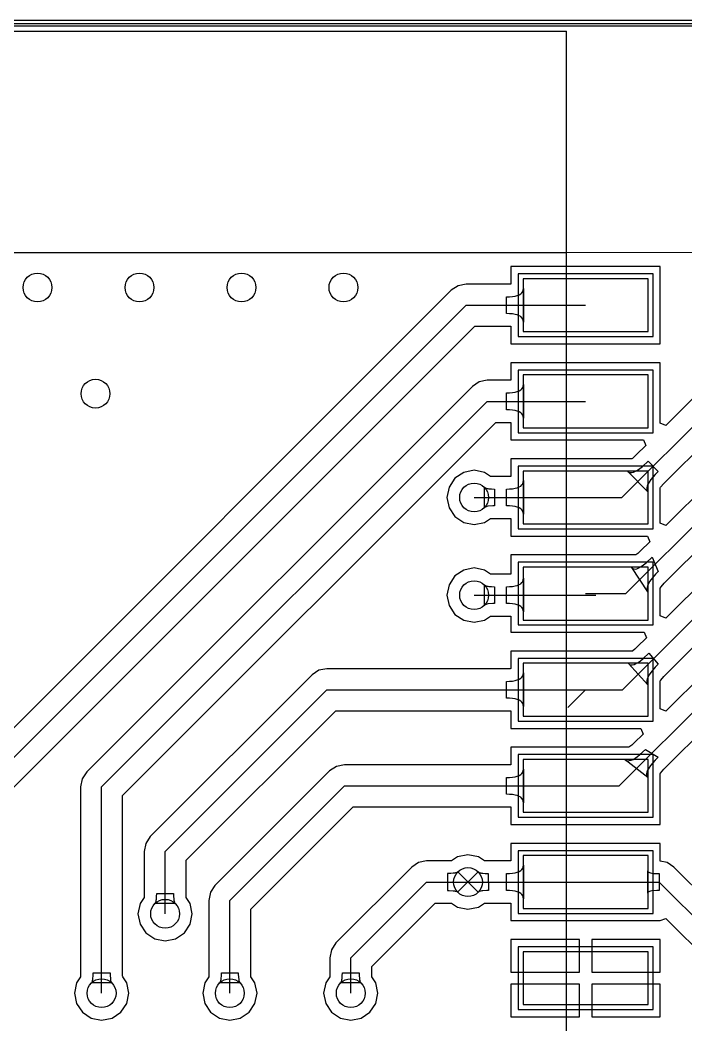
# Model space of a CAD drawing. Header units: millimetres. Extents: x 38 to 147, y 67 to 99.
# Drawn here: x 82.53 to 96.38, y 78.21 to 99.11 of the extents above; entities that cross this region are included whole.
import ezdxf

# ---------------------------------------------------------------- set-up
doc = ezdxf.new("R2010")
doc.units = ezdxf.units.MM
for name, color, linetype in [('BottomOverlay', 54, 'Continuous'), ('KeepOutLayer', 6, 'Continuous'), ('MultiLayer', 9, 'Continuous'), ('TopLayer', 1, 'Continuous'), ('TopOverlay', 2, 'Continuous'), ('TopPaste', 8, 'Continuous'), ('TopSolder', 216, 'Continuous')]:
    doc.layers.add(name, color=color, linetype=linetype)

# ---------------------------------------------------------------- blocks, each defined once
blk = doc.blocks.new('ESP_07_62')
at = {"layer": 'TopLayer'}
for p, q in [((14.7, 0.55), (14.7, -0.55)), ((17.3, 0.55), (14.7, 0.55)), ((17.3, -0.55), (17.3, 0.55)), ((14.7, -0.55), (17.3, -0.55)), ((14.7, -1.45), (14.7, -2.55)), ((17.3, -1.45), (14.7, -1.45)), ((17.3, -2.55), (17.3, -1.45)), ((14.7, -2.55), (17.3, -2.55)), ((14.7, -3.45), (14.7, -4.55)), ((17.3, -3.45), (14.7, -3.45)), ((17.3, -4.55), (17.3, -3.45)), ((14.7, -4.55), (17.3, -4.55)), ((14.7, -5.45), (14.7, -6.55)), ((17.3, -5.45), (14.7, -5.45)), ((17.3, -6.55), (17.3, -5.45)), ((14.7, -6.55), (17.3, -6.55)), ((14.7, -7.45), (14.7, -8.55)), ((17.3, -7.45), (14.7, -7.45)), ((17.3, -8.55), (17.3, -7.45)), ((14.7, -8.55), (17.3, -8.55)), ((14.7, -9.45), (14.7, -10.55)), ((17.3, -9.45), (14.7, -9.45)), ((17.3, -10.55), (17.3, -9.45)), ((14.7, -10.55), (17.3, -10.55)), ((14.7, -11.45), (14.7, -12.55)), ((17.3, -11.45), (14.7, -11.45)), ((17.3, -12.55), (17.3, -11.45)), ((14.7, -12.55), (17.3, -12.55)), ((14.7, -13.45), (14.7, -14.55)), ((17.3, -13.45), (14.7, -13.45)), ((17.3, -14.55), (17.3, -13.45)), ((14.7, -14.55), (17.3, -14.55))]:
    blk.add_line(p, q, dxfattribs=at)
at = {"layer": 'TopOverlay'}
for p, q in [((-0.4, 5.7), (15.6, 5.7)), ((15.6, -15.5), (15.6, 5.7)), ((-0.4, 1.1), (15.6, 1.1))]:
    blk.add_line(p, q, dxfattribs=at)
at = {"layer": 'TopPaste'}
for p, q in [((14.7, 0.55), (14.7, -0.55)), ((17.3, 0.55), (14.7, 0.55)), ((17.3, -0.55), (17.3, 0.55)), ((14.7, -0.55), (17.3, -0.55)), ((14.7, -1.45), (14.7, -2.55)), ((17.3, -1.45), (14.7, -1.45)), ((17.3, -2.55), (17.3, -1.45)), ((14.7, -2.55), (17.3, -2.55)), ((14.7, -3.45), (14.7, -4.55)), ((17.3, -3.45), (14.7, -3.45)), ((17.3, -4.55), (17.3, -3.45)), ((14.7, -4.55), (17.3, -4.55)), ((14.7, -5.45), (14.7, -6.55)), ((17.3, -5.45), (14.7, -5.45)), ((17.3, -6.55), (17.3, -5.45)), ((14.7, -6.55), (17.3, -6.55)), ((14.7, -7.45), (14.7, -8.55)), ((17.3, -7.45), (14.7, -7.45)), ((17.3, -8.55), (17.3, -7.45)), ((14.7, -8.55), (17.3, -8.55)), ((14.7, -9.45), (14.7, -10.55)), ((17.3, -9.45), (14.7, -9.45)), ((17.3, -10.55), (17.3, -9.45)), ((14.7, -10.55), (17.3, -10.55)), ((14.7, -11.45), (14.7, -12.55)), ((17.3, -11.45), (14.7, -11.45)), ((17.3, -12.55), (17.3, -11.45)), ((14.7, -12.55), (17.3, -12.55)), ((14.7, -13.45), (14.7, -14.55)), ((17.3, -13.45), (14.7, -13.45)), ((17.3, -14.55), (17.3, -13.45)), ((14.7, -14.55), (17.3, -14.55))]:
    blk.add_line(p, q, dxfattribs=at)
at = {"layer": 'TopSolder'}
for p, q in [((14.598, 0.652), (14.598, -0.652)), ((17.402, 0.652), (14.598, 0.652)), ((17.402, -0.652), (17.402, 0.652)), ((14.598, -0.652), (17.402, -0.652)), ((14.598, -1.348), (14.598, -2.652)), ((17.402, -1.348), (14.598, -1.348)), ((17.402, -2.652), (17.402, -1.348)), ((14.598, -2.652), (17.402, -2.652)), ((14.598, -3.348), (14.598, -4.652)), ((17.402, -3.348), (14.598, -3.348)), ((17.402, -4.652), (17.402, -3.348)), ((14.598, -4.652), (17.402, -4.652)), ((14.598, -5.348), (14.598, -6.652)), ((17.402, -5.348), (14.598, -5.348)), ((17.402, -6.652), (17.402, -5.348)), ((14.598, -6.652), (17.402, -6.652)), ((14.598, -7.348), (14.598, -8.652)), ((17.402, -7.348), (14.598, -7.348)), ((17.402, -8.652), (17.402, -7.348)), ((14.598, -8.652), (17.402, -8.652)), ((14.598, -9.348), (14.598, -10.652)), ((17.402, -9.348), (14.598, -9.348)), ((17.402, -10.652), (17.402, -9.348)), ((14.598, -10.652), (17.402, -10.652)), ((14.598, -11.348), (14.598, -12.652)), ((17.402, -11.348), (14.598, -11.348)), ((17.402, -12.652), (17.402, -11.348)), ((14.598, -12.652), (17.402, -12.652)), ((14.598, -13.348), (14.598, -14.652)), ((17.402, -13.348), (14.598, -13.348)), ((17.402, -14.652), (17.402, -13.348)), ((14.598, -14.652), (17.402, -14.652))]:
    blk.add_line(p, q, dxfattribs=at)
blk = doc.blocks.new('18650_SMT_B_63')
at = {"layer": 'BottomOverlay'}
blk.add_line((69.985, -11.58), (-7.015, -11.58), dxfattribs=at)

msp = doc.modelspace()

# ---------------------------------------------------------------- linework, layer by layer
at = {"layer": 'KeepOutLayer'}
msp.add_line((41.3, 99.111), (141.272, 99.111), dxfattribs=at)
at = {"layer": 'MultiLayer'}
for centre in [(82.893, 93.548), (85.014, 93.548), (87.135, 93.548), (89.256, 93.548), (84.099, 91.338), (91.973, 89.179), (91.973, 87.147), (91.846, 81.178), (85.547, 80.518), (84.226, 78.867), (86.893, 78.867), (89.408, 78.867)]:
    msp.add_circle(centre, 0.3, dxfattribs=at)
at = {"layer": 'TopLayer'}
for p, q in [((100.635, 99.035), (70.46, 99.035)), ((70.155, 94.259), (100.711, 94.285)), ((70.282, 94.26), (98.043, 94.283)), ((95.846, 93.983), (92.738, 93.983)), ((92.738, 93.983), (92.738, 93.618)), ((95.846, 92.375), (95.846, 93.983)), ((91.499, 93.489), (81.53, 83.52)), ((91.64, 93.584), (91.499, 93.489)), ((91.808, 93.617), (91.64, 93.584)), ((92.72, 93.617), (91.808, 93.617)), ((92.738, 93.618), (92.72, 93.617)), ((92.967, 93.44), (92.984, 93.466)), ((92.984, 93.466), (92.995, 93.496)), ((92.995, 93.496), (92.998, 93.529)), ((92.998, 93.529), (92.998, 92.829)), ((92.645, 93.354), (92.712, 93.356)), ((92.645, 93.004), (92.645, 93.354)), ((92.712, 93.356), (92.772, 93.361)), ((92.772, 93.361), (92.825, 93.37)), ((92.825, 93.37), (92.871, 93.382)), ((92.871, 93.382), (92.91, 93.398)), ((92.91, 93.398), (92.942, 93.417)), ((92.942, 93.417), (92.967, 93.44)), ((81.839, 83.21), (91.808, 93.179)), ((91.808, 93.179), (94.292, 93.179)), ((92.712, 93.003), (92.645, 93.004)), ((92.772, 92.997), (92.712, 93.003)), ((92.825, 92.989), (92.772, 92.997)), ((92.871, 92.976), (92.825, 92.989)), ((92.91, 92.961), (92.871, 92.976)), ((92.942, 92.941), (92.91, 92.961)), ((92.967, 92.919), (92.942, 92.941)), ((92.984, 92.892), (92.967, 92.919)), ((92.995, 92.863), (92.984, 92.892)), ((92.998, 92.829), (92.995, 92.863)), ((82.276, 83.029), (91.989, 92.742)), ((91.989, 92.742), (92.72, 92.742)), ((92.72, 92.742), (92.738, 92.74)), ((92.738, 92.74), (92.738, 92.375)), ((92.738, 92.375), (95.846, 92.375)), ((95.846, 91.983), (92.738, 91.983)), ((92.738, 91.983), (92.738, 91.618)), ((95.846, 90.727), (95.846, 91.983)), ((92.079, 91.584), (91.937, 91.489)), ((92.246, 91.617), (92.079, 91.584)), ((92.72, 91.617), (92.246, 91.617)), ((92.738, 91.618), (92.72, 91.617)), ((91.937, 91.489), (83.917, 83.469)), ((92.645, 91.354), (92.712, 91.356)), ((92.645, 91.004), (92.645, 91.354)), ((92.712, 91.356), (92.772, 91.361)), ((92.772, 91.361), (92.825, 91.37)), ((92.825, 91.37), (92.871, 91.382)), ((92.871, 91.382), (92.91, 91.398)), ((92.91, 91.398), (92.942, 91.417)), ((92.942, 91.417), (92.967, 91.44)), ((92.967, 91.44), (92.984, 91.466)), ((92.984, 91.466), (92.995, 91.496)), ((92.995, 91.496), (92.998, 91.529)), ((92.998, 91.529), (92.998, 90.829)), ((96.802, 91.517), (95.964, 90.679)), ((84.226, 83.16), (92.246, 91.179)), ((92.246, 91.179), (94.292, 91.179)), ((95.047, 89.179), (97.093, 91.226)), ((92.712, 91.003), (92.645, 91.004)), ((92.772, 90.997), (92.712, 91.003)), ((92.825, 90.989), (92.772, 90.997)), ((92.871, 90.976), (92.825, 90.989)), ((92.91, 90.961), (92.871, 90.976)), ((92.942, 90.941), (92.91, 90.961)), ((92.967, 90.919), (92.942, 90.941)), ((84.664, 82.978), (92.427, 90.742)), ((92.427, 90.742), (92.72, 90.742)), ((92.72, 90.742), (92.738, 90.74)), ((92.738, 90.74), (92.738, 90.375)), ((92.984, 90.892), (92.967, 90.919)), ((92.995, 90.863), (92.984, 90.892)), ((92.998, 90.829), (92.995, 90.863)), ((95.964, 90.679), (95.846, 90.727)), ((95.921, 89.471), (96.987, 90.537)), ((92.738, 90.375), (95.494, 90.375)), ((95.494, 90.375), (95.543, 90.258)), ((95.543, 90.258), (95.354, 90.07)), ((95.254, 89.983), (92.738, 89.983)), ((92.738, 89.983), (92.738, 89.618)), ((95.265, 89.992), (95.254, 89.983)), ((95.305, 90.023), (95.265, 89.992)), ((95.354, 90.07), (95.305, 90.023)), ((95.474, 89.827), (95.594, 89.938)), ((95.594, 89.938), (95.801, 89.722)), ((91.757, 89.701), (91.574, 89.579)), ((91.973, 89.744), (91.757, 89.701)), ((92.19, 89.701), (91.973, 89.744)), ((92.316, 89.617), (92.19, 89.701)), ((95.586, 89.298), (95.169, 89.723)), ((95.169, 89.723), (95.192, 89.706)), ((95.192, 89.706), (95.22, 89.698)), ((95.22, 89.698), (95.251, 89.698)), ((95.251, 89.698), (95.287, 89.707)), ((95.287, 89.707), (95.327, 89.724)), ((95.327, 89.724), (95.372, 89.75)), ((95.372, 89.75), (95.421, 89.784)), ((95.421, 89.784), (95.474, 89.827)), ((95.801, 89.722), (95.742, 89.66)), ((91.574, 89.579), (91.452, 89.396)), ((92.317, 89.617), (92.316, 89.617)), ((92.72, 89.617), (92.317, 89.617)), ((92.738, 89.618), (92.72, 89.617)), ((92.984, 89.466), (92.995, 89.496)), ((92.995, 89.496), (92.998, 89.529)), ((92.998, 89.529), (92.998, 88.829)), ((95.614, 89.501), (95.588, 89.456)), ((95.648, 89.55), (95.614, 89.501)), ((95.742, 89.66), (95.648, 89.55)), ((96.893, 89.525), (95.964, 88.596)), ((91.452, 89.396), (91.409, 89.179)), ((92.188, 88.969), (92.188, 89.389)), ((92.188, 89.389), (92.196, 89.383)), ((92.196, 89.383), (92.207, 89.377)), ((92.207, 89.377), (92.221, 89.372)), ((92.221, 89.372), (92.238, 89.367)), ((92.238, 89.367), (92.257, 89.363)), ((92.257, 89.363), (92.28, 89.36)), ((92.28, 89.36), (92.333, 89.356)), ((92.333, 89.356), (92.397, 89.354)), ((92.397, 89.354), (92.397, 89.004)), ((92.645, 89.354), (92.712, 89.356)), ((92.645, 89.004), (92.645, 89.354)), ((92.712, 89.356), (92.772, 89.361)), ((92.772, 89.361), (92.825, 89.37)), ((92.825, 89.37), (92.871, 89.382)), ((92.871, 89.382), (92.91, 89.398)), ((92.91, 89.398), (92.942, 89.417)), ((92.942, 89.417), (92.967, 89.44)), ((92.967, 89.44), (92.984, 89.466)), ((95.571, 89.416), (95.562, 89.38)), ((95.562, 89.38), (95.562, 89.348)), ((95.562, 89.348), (95.57, 89.321)), ((95.57, 89.321), (95.586, 89.298)), ((95.588, 89.456), (95.571, 89.416)), ((95.846, 89.381), (95.853, 89.391)), ((95.846, 88.644), (95.846, 89.381)), ((95.853, 89.391), (95.921, 89.471)), ((91.409, 89.179), (91.452, 88.963)), ((91.973, 89.179), (94.292, 89.179)), ((94.292, 89.179), (95.047, 89.179)), ((95.13, 87.179), (97.184, 89.234)), ((91.452, 88.963), (91.574, 88.78)), ((92.196, 88.976), (92.188, 88.969)), ((92.207, 88.982), (92.196, 88.976)), ((92.221, 88.987), (92.207, 88.982)), ((92.238, 88.992), (92.221, 88.987)), ((92.257, 88.996), (92.238, 88.992)), ((92.363, 89.004), (92.257, 88.996)), ((92.397, 89.004), (92.363, 89.004)), ((92.712, 89.003), (92.645, 89.004)), ((92.772, 88.997), (92.712, 89.003)), ((92.825, 88.989), (92.772, 88.997)), ((92.871, 88.976), (92.825, 88.989)), ((92.91, 88.961), (92.871, 88.976)), ((92.942, 88.941), (92.91, 88.961)), ((92.967, 88.919), (92.942, 88.941)), ((92.984, 88.892), (92.967, 88.919)), ((92.995, 88.863), (92.984, 88.892)), ((92.998, 88.829), (92.995, 88.863)), ((91.574, 88.78), (91.757, 88.658)), ((91.757, 88.658), (91.973, 88.615)), ((91.973, 88.615), (92.19, 88.658)), ((92.19, 88.658), (92.313, 88.74)), ((92.313, 88.74), (92.335, 88.742)), ((92.335, 88.742), (92.72, 88.742)), ((92.72, 88.742), (92.738, 88.74)), ((92.738, 88.74), (92.738, 88.375)), ((95.964, 88.596), (95.846, 88.644)), ((95.926, 87.393), (97.132, 88.599)), ((92.738, 88.375), (95.577, 88.375)), ((95.626, 88.258), (95.434, 88.066)), ((95.577, 88.375), (95.626, 88.258)), ((95.38, 88.016), (95.34, 87.983)), ((95.434, 88.066), (95.38, 88.016)), ((95.34, 87.983), (92.738, 87.983)), ((92.738, 87.983), (92.738, 87.586)), ((95.495, 87.776), (95.55, 87.821)), ((95.55, 87.821), (95.677, 87.938)), ((95.677, 87.938), (95.801, 87.639)), ((91.757, 87.669), (91.574, 87.547)), ((91.973, 87.712), (91.757, 87.669)), ((92.19, 87.669), (91.973, 87.712)), ((92.316, 87.585), (92.19, 87.669)), ((95.586, 87.215), (95.252, 87.723)), ((95.252, 87.723), (95.271, 87.703)), ((95.271, 87.703), (95.296, 87.692)), ((95.296, 87.692), (95.325, 87.69)), ((95.325, 87.69), (95.36, 87.697)), ((95.36, 87.697), (95.4, 87.714)), ((95.4, 87.714), (95.445, 87.74)), ((95.445, 87.74), (95.495, 87.776)), ((95.801, 87.639), (95.746, 87.581)), ((91.574, 87.547), (91.452, 87.364)), ((92.317, 87.585), (92.316, 87.585)), ((92.72, 87.585), (92.317, 87.585)), ((92.738, 87.586), (92.72, 87.585)), ((92.91, 87.366), (92.942, 87.385)), ((92.942, 87.385), (92.967, 87.408)), ((92.967, 87.408), (92.984, 87.434)), ((92.984, 87.434), (92.995, 87.464)), ((92.995, 87.464), (92.998, 87.497)), ((92.998, 87.497), (92.998, 86.797)), ((95.598, 87.384), (95.581, 87.343)), ((95.624, 87.428), (95.598, 87.384)), ((95.657, 87.476), (95.624, 87.428)), ((95.746, 87.581), (95.657, 87.476)), ((95.863, 87.318), (95.926, 87.393)), ((96.831, 87.533), (95.964, 86.665)), ((91.452, 87.364), (91.409, 87.147)), ((92.188, 86.937), (92.188, 87.357)), ((92.188, 87.357), (92.196, 87.351)), ((92.196, 87.351), (92.207, 87.345)), ((92.207, 87.345), (92.221, 87.34)), ((92.221, 87.34), (92.238, 87.335)), ((92.238, 87.335), (92.257, 87.331)), ((92.257, 87.331), (92.28, 87.328)), ((92.28, 87.328), (92.333, 87.324)), ((92.333, 87.324), (92.397, 87.322)), ((92.397, 87.322), (92.397, 86.972)), ((92.645, 87.322), (92.712, 87.324)), ((92.645, 86.972), (92.645, 87.322)), ((92.712, 87.324), (92.772, 87.329)), ((92.772, 87.329), (92.825, 87.338)), ((92.825, 87.338), (92.871, 87.35)), ((92.871, 87.35), (92.91, 87.366)), ((94.292, 87.179), (95.13, 87.179)), ((95.06, 85.179), (97.122, 87.242)), ((95.571, 87.306), (95.568, 87.272)), ((95.568, 87.272), (95.573, 87.242)), ((95.581, 87.343), (95.571, 87.306)), ((95.573, 87.242), (95.586, 87.215)), ((95.846, 87.294), (95.863, 87.318)), ((95.846, 86.714), (95.846, 87.294)), ((91.409, 87.147), (91.452, 86.931)), ((91.973, 87.147), (94.507, 87.147)), ((92.257, 86.964), (92.238, 86.96)), ((92.363, 86.972), (92.257, 86.964)), ((92.397, 86.972), (92.363, 86.972)), ((92.712, 86.971), (92.645, 86.972)), ((92.772, 86.965), (92.712, 86.971)), ((92.825, 86.957), (92.772, 86.965)), ((91.452, 86.931), (91.574, 86.748)), ((92.196, 86.944), (92.188, 86.937)), ((92.207, 86.95), (92.196, 86.944)), ((92.221, 86.955), (92.207, 86.95)), ((92.238, 86.96), (92.221, 86.955)), ((92.871, 86.944), (92.825, 86.957)), ((92.91, 86.929), (92.871, 86.944)), ((92.942, 86.909), (92.91, 86.929)), ((92.967, 86.887), (92.942, 86.909)), ((92.984, 86.86), (92.967, 86.887)), ((92.995, 86.831), (92.984, 86.86)), ((92.998, 86.797), (92.995, 86.831)), ((91.574, 86.748), (91.757, 86.626)), ((91.757, 86.626), (91.973, 86.583)), ((91.973, 86.583), (92.19, 86.626)), ((92.19, 86.626), (92.313, 86.708)), ((92.313, 86.708), (92.335, 86.71)), ((92.335, 86.71), (92.72, 86.71)), ((92.72, 86.71), (92.738, 86.708)), ((92.738, 86.708), (92.738, 86.375)), ((95.964, 86.665), (95.846, 86.714)), ((92.738, 86.375), (95.508, 86.375)), ((95.508, 86.375), (95.556, 86.258)), ((95.922, 85.458), (96.998, 86.535)), ((95.556, 86.258), (95.367, 86.069)), ((95.267, 85.983), (92.738, 85.983)), ((92.738, 85.983), (92.738, 85.618)), ((95.277, 85.99), (95.267, 85.983)), ((95.317, 86.022), (95.277, 85.99)), ((95.367, 86.069), (95.317, 86.022)), ((95.486, 85.826), (95.607, 85.938)), ((95.607, 85.938), (95.801, 85.709)), ((95.586, 85.284), (95.183, 85.723)), ((95.183, 85.723), (95.205, 85.706)), ((95.299, 85.705), (95.339, 85.723)), ((95.339, 85.723), (95.383, 85.748)), ((95.383, 85.748), (95.433, 85.783)), ((95.433, 85.783), (95.486, 85.826)), ((95.801, 85.709), (95.742, 85.648)), ((88.746, 85.584), (88.604, 85.489)), ((88.913, 85.617), (88.746, 85.584)), ((92.72, 85.617), (88.913, 85.617)), ((92.738, 85.618), (92.72, 85.617)), ((92.995, 85.496), (92.998, 85.529)), ((92.998, 85.529), (92.998, 84.829)), ((95.205, 85.706), (95.232, 85.697)), ((95.232, 85.697), (95.263, 85.697)), ((95.263, 85.697), (95.299, 85.705)), ((95.65, 85.538), (95.616, 85.489)), ((95.742, 85.648), (95.65, 85.538)), ((96.769, 85.541), (95.964, 84.735)), ((88.604, 85.489), (85.238, 82.123)), ((92.645, 85.354), (92.712, 85.356)), ((92.645, 85.004), (92.645, 85.354)), ((92.712, 85.356), (92.772, 85.361)), ((92.772, 85.361), (92.825, 85.37)), ((92.825, 85.37), (92.871, 85.382)), ((92.871, 85.382), (92.91, 85.398)), ((92.91, 85.398), (92.942, 85.417)), ((92.942, 85.417), (92.967, 85.44)), ((92.967, 85.44), (92.984, 85.466)), ((92.984, 85.466), (92.995, 85.496)), ((95.572, 85.404), (95.563, 85.368)), ((95.563, 85.368), (95.563, 85.336)), ((95.563, 85.336), (95.57, 85.308)), ((95.57, 85.308), (95.586, 85.284)), ((95.59, 85.445), (95.572, 85.404)), ((95.616, 85.489), (95.59, 85.445)), ((95.846, 85.367), (95.855, 85.38)), ((95.846, 84.784), (95.846, 85.367)), ((95.855, 85.38), (95.922, 85.458)), ((85.547, 81.813), (88.913, 85.179)), ((88.913, 85.179), (94.292, 85.179)), ((93.923, 84.811), (94.279, 85.166)), ((94.292, 85.179), (95.06, 85.179)), ((94.99, 83.179), (97.061, 85.25)), ((92.712, 85.003), (92.645, 85.004)), ((92.772, 84.997), (92.712, 85.003)), ((92.825, 84.989), (92.772, 84.997)), ((92.871, 84.976), (92.825, 84.989)), ((92.91, 84.961), (92.871, 84.976)), ((92.942, 84.941), (92.91, 84.961)), ((92.967, 84.919), (92.942, 84.941)), ((92.984, 84.892), (92.967, 84.919)), ((92.995, 84.863), (92.984, 84.892)), ((85.985, 81.632), (89.094, 84.742)), ((89.094, 84.742), (92.72, 84.742)), ((92.72, 84.742), (92.738, 84.74)), ((92.738, 84.74), (92.738, 84.375)), ((92.998, 84.829), (92.995, 84.863)), ((95.964, 84.735), (95.846, 84.784)), ((95.918, 83.524), (96.973, 84.58)), ((92.738, 84.375), (93.912, 84.375)), ((93.912, 84.375), (93.923, 84.373)), ((93.923, 84.373), (93.934, 84.375)), ((93.934, 84.375), (95.438, 84.375)), ((95.487, 84.258), (95.3, 84.072)), ((95.438, 84.375), (95.487, 84.258)), ((95.3, 84.072), (95.253, 84.028)), ((95.194, 83.983), (92.738, 83.983)), ((92.738, 83.983), (92.738, 83.618)), ((95.215, 83.998), (95.194, 83.983)), ((95.253, 84.028), (95.215, 83.998)), ((95.37, 83.79), (95.422, 83.832)), ((95.422, 83.832), (95.537, 83.938)), ((95.537, 83.938), (95.801, 83.778)), ((92.738, 83.618), (92.72, 83.617)), ((95.586, 83.354), (95.113, 83.723)), ((95.113, 83.723), (95.138, 83.709)), ((95.138, 83.709), (95.168, 83.703)), ((95.168, 83.703), (95.201, 83.704)), ((95.201, 83.704), (95.237, 83.714)), ((95.237, 83.714), (95.278, 83.731)), ((95.278, 83.731), (95.322, 83.757)), ((95.322, 83.757), (95.37, 83.79)), ((95.739, 83.714), (95.642, 83.6)), ((95.801, 83.778), (95.739, 83.714)), ((83.917, 83.469), (83.822, 83.327)), ((88.966, 83.489), (86.584, 81.107)), ((89.108, 83.584), (88.966, 83.489)), ((89.275, 83.617), (89.108, 83.584)), ((92.72, 83.617), (89.275, 83.617)), ((92.91, 83.398), (92.942, 83.417)), ((92.942, 83.417), (92.967, 83.44)), ((92.967, 83.44), (92.984, 83.466)), ((92.984, 83.466), (92.995, 83.496)), ((92.995, 83.496), (92.998, 83.529)), ((92.998, 83.529), (92.998, 82.829)), ((95.564, 83.466), (95.556, 83.431)), ((95.556, 83.431), (95.557, 83.4)), ((95.581, 83.506), (95.564, 83.466)), ((95.607, 83.551), (95.581, 83.506)), ((95.642, 83.6), (95.607, 83.551)), ((95.846, 83.44), (95.847, 83.441)), ((95.846, 82.375), (95.846, 83.44)), ((95.847, 83.441), (95.918, 83.524)), ((83.822, 83.327), (83.789, 83.16)), ((92.645, 83.354), (92.712, 83.356)), ((92.645, 83.004), (92.645, 83.354)), ((92.712, 83.356), (92.772, 83.361)), ((92.772, 83.361), (92.825, 83.37)), ((92.825, 83.37), (92.871, 83.382)), ((92.871, 83.382), (92.91, 83.398)), ((95.557, 83.4), (95.567, 83.375)), ((95.567, 83.375), (95.586, 83.354)), ((83.789, 83.16), (83.789, 79.211)), ((84.226, 78.867), (84.226, 83.16)), ((86.893, 80.797), (89.275, 83.179)), ((89.275, 83.179), (94.292, 83.179)), ((92.712, 83.003), (92.645, 83.004)), ((92.772, 82.997), (92.712, 83.003)), ((92.825, 82.989), (92.772, 82.997)), ((94.292, 83.179), (94.99, 83.179)), ((84.664, 79.228), (84.664, 82.978)), ((92.871, 82.976), (92.825, 82.989)), ((92.91, 82.961), (92.871, 82.976)), ((92.942, 82.941), (92.91, 82.961)), ((92.967, 82.919), (92.942, 82.941)), ((92.984, 82.892), (92.967, 82.919)), ((92.995, 82.863), (92.984, 82.892)), ((92.998, 82.829), (92.995, 82.863)), ((87.331, 80.616), (89.457, 82.742)), ((89.457, 82.742), (92.72, 82.742)), ((92.72, 82.742), (92.738, 82.74)), ((92.738, 82.74), (92.738, 82.375)), ((92.738, 82.375), (95.846, 82.375)), ((85.143, 81.981), (85.11, 81.813)), ((85.238, 82.123), (85.143, 81.981)), ((95.846, 81.983), (92.738, 81.983)), ((92.738, 81.983), (92.738, 81.618)), ((95.846, 81.612), (95.846, 81.983)), ((85.11, 81.813), (85.11, 80.862)), ((85.547, 80.518), (85.547, 81.813)), ((91.846, 81.743), (91.63, 81.7)), ((92.063, 81.7), (91.846, 81.743)), ((85.985, 80.879), (85.985, 81.632)), ((90.816, 81.584), (90.675, 81.489)), ((90.984, 81.617), (90.816, 81.584)), ((91.504, 81.617), (90.984, 81.617)), ((91.506, 81.617), (91.504, 81.617)), ((91.63, 81.7), (91.506, 81.617)), ((92.187, 81.617), (92.063, 81.7)), ((92.189, 81.617), (92.187, 81.617)), ((92.72, 81.617), (92.189, 81.617)), ((92.738, 81.618), (92.72, 81.617)), ((92.995, 81.496), (92.998, 81.529)), ((92.998, 81.529), (92.998, 80.829)), ((95.988, 81.584), (95.846, 81.612)), ((96.13, 81.489), (95.988, 81.584)), ((90.675, 81.489), (89.099, 79.913)), ((91.423, 81.354), (91.422, 81.004)), ((91.488, 81.356), (91.423, 81.354)), ((91.541, 81.36), (91.488, 81.356)), ((91.563, 81.363), (91.541, 81.36)), ((91.583, 81.367), (91.563, 81.363)), ((91.6, 81.371), (91.583, 81.367)), ((91.614, 81.377), (91.6, 81.371)), ((91.625, 81.383), (91.614, 81.377)), ((91.633, 81.389), (91.625, 81.383)), ((91.631, 80.969), (92.06, 81.389)), ((92.061, 80.969), (91.633, 81.389)), ((92.06, 81.389), (92.068, 81.383)), ((92.068, 81.383), (92.079, 81.377)), ((92.079, 81.377), (92.093, 81.371)), ((92.093, 81.371), (92.11, 81.367)), ((92.11, 81.367), (92.129, 81.363)), ((92.129, 81.363), (92.152, 81.36)), ((92.152, 81.36), (92.205, 81.356)), ((92.205, 81.356), (92.269, 81.354)), ((92.269, 81.354), (92.271, 81.004)), ((92.645, 81.354), (92.712, 81.356)), ((92.645, 81.004), (92.645, 81.354)), ((92.712, 81.356), (92.772, 81.361)), ((92.772, 81.361), (92.825, 81.37)), ((92.825, 81.37), (92.871, 81.382)), ((92.871, 81.382), (92.91, 81.398)), ((92.91, 81.398), (92.942, 81.417)), ((92.942, 81.417), (92.967, 81.44)), ((92.967, 81.44), (92.984, 81.466)), ((92.984, 81.466), (92.995, 81.496)), ((95.586, 80.948), (95.586, 81.411)), ((95.586, 81.411), (95.588, 81.4)), ((95.588, 81.4), (95.595, 81.39)), ((95.595, 81.39), (95.607, 81.382)), ((95.607, 81.382), (95.624, 81.375)), ((95.624, 81.375), (95.645, 81.368)), ((95.645, 81.368), (95.67, 81.363)), ((95.67, 81.363), (95.701, 81.359)), ((95.701, 81.359), (95.776, 81.355)), ((95.776, 81.355), (95.821, 81.354)), ((95.821, 81.354), (95.821, 81.004)), ((96.964, 80.654), (96.13, 81.489)), ((89.408, 79.604), (90.984, 81.179)), ((90.984, 81.179), (94.292, 81.179)), ((94.292, 81.179), (95.821, 81.179)), ((95.821, 81.179), (97.727, 79.273)), ((85.371, 80.877), (85.372, 80.942)), ((85.372, 80.942), (85.722, 80.942)), ((85.722, 80.942), (85.723, 80.908)), ((85.723, 80.908), (85.731, 80.802)), ((86.489, 80.965), (86.456, 80.797)), ((86.584, 81.107), (86.489, 80.965)), ((91.422, 81.004), (91.456, 81.004)), ((91.456, 81.004), (91.54, 80.999)), ((91.54, 80.999), (91.562, 80.996)), ((91.562, 80.996), (91.581, 80.992)), ((91.581, 80.992), (91.598, 80.987)), ((91.598, 80.987), (91.612, 80.982)), ((91.612, 80.982), (91.623, 80.976)), ((91.623, 80.976), (91.631, 80.969)), ((92.07, 80.976), (92.061, 80.969)), ((92.081, 80.982), (92.07, 80.976)), ((92.095, 80.987), (92.081, 80.982)), ((92.111, 80.992), (92.095, 80.987)), ((92.131, 80.996), (92.111, 80.992)), ((92.153, 80.999), (92.131, 80.996)), ((92.237, 81.004), (92.153, 80.999)), ((92.271, 81.004), (92.237, 81.004)), ((92.712, 81.003), (92.645, 81.004)), ((92.772, 80.997), (92.712, 81.003)), ((92.825, 80.989), (92.772, 80.997)), ((92.871, 80.976), (92.825, 80.989)), ((92.91, 80.961), (92.871, 80.976)), ((92.942, 80.941), (92.91, 80.961)), ((92.967, 80.919), (92.942, 80.941)), ((92.984, 80.892), (92.967, 80.919)), ((95.588, 80.959), (95.586, 80.948)), ((95.595, 80.968), (95.588, 80.959)), ((95.607, 80.977), (95.595, 80.968)), ((95.624, 80.984), (95.607, 80.977)), ((95.645, 80.99), (95.624, 80.984)), ((95.67, 80.995), (95.645, 80.99)), ((95.776, 81.004), (95.67, 80.995)), ((95.821, 81.004), (95.776, 81.004)), ((85.025, 80.734), (84.982, 80.518)), ((85.11, 80.86), (85.025, 80.734)), ((85.11, 80.862), (85.11, 80.86)), ((85.337, 80.732), (85.344, 80.741)), ((85.757, 80.732), (85.337, 80.732)), ((85.344, 80.741), (85.35, 80.752)), ((85.35, 80.752), (85.355, 80.766)), ((85.355, 80.766), (85.36, 80.782)), ((85.36, 80.782), (85.363, 80.802)), ((85.363, 80.802), (85.367, 80.824)), ((85.367, 80.824), (85.371, 80.877)), ((85.731, 80.802), (85.735, 80.782)), ((85.735, 80.782), (85.739, 80.766)), ((85.739, 80.766), (85.745, 80.752)), ((85.745, 80.752), (85.751, 80.741)), ((85.751, 80.741), (85.757, 80.732)), ((85.986, 80.858), (85.985, 80.879)), ((86.069, 80.734), (85.986, 80.858)), ((86.112, 80.518), (86.069, 80.734)), ((86.456, 80.797), (86.456, 79.211)), ((86.893, 78.867), (86.893, 80.797)), ((89.845, 79.422), (91.165, 80.742)), ((91.165, 80.742), (91.496, 80.742)), ((91.496, 80.742), (91.503, 80.742)), ((91.503, 80.742), (91.63, 80.657)), ((92.063, 80.657), (92.19, 80.742)), ((92.19, 80.742), (92.197, 80.742)), ((92.197, 80.742), (92.72, 80.742)), ((92.72, 80.742), (92.738, 80.74)), ((92.738, 80.74), (92.738, 80.375)), ((92.995, 80.863), (92.984, 80.892)), ((92.998, 80.829), (92.995, 80.863)), ((84.982, 80.518), (85.025, 80.302)), ((86.069, 80.302), (86.112, 80.518)), ((87.331, 79.228), (87.331, 80.616)), ((91.63, 80.657), (91.846, 80.614)), ((91.846, 80.614), (92.063, 80.657)), ((85.025, 80.302), (85.148, 80.119)), ((85.947, 80.119), (86.069, 80.302)), ((92.738, 80.375), (95.846, 80.375)), ((95.846, 80.375), (95.959, 80.422)), ((95.846, 80.375), (95.846, 80.375)), ((95.959, 80.422), (96.978, 79.404)), ((85.148, 80.119), (85.331, 79.996)), ((85.763, 79.996), (85.947, 80.119)), ((85.331, 79.996), (85.547, 79.953)), ((85.547, 79.953), (85.763, 79.996)), ((89.099, 79.913), (89.004, 79.771)), ((94.165, 79.983), (92.738, 79.983)), ((92.738, 79.983), (92.738, 79.306)), ((94.165, 79.306), (94.165, 79.983)), ((95.846, 79.983), (94.419, 79.983)), ((94.419, 79.983), (94.419, 79.306)), ((95.846, 79.306), (95.846, 79.983)), ((89.004, 79.771), (88.971, 79.604)), ((88.971, 79.604), (88.971, 79.211)), ((89.408, 78.867), (89.408, 79.604)), ((84.05, 79.226), (84.051, 79.291)), ((84.051, 79.291), (84.401, 79.291)), ((84.401, 79.291), (84.402, 79.257)), ((84.402, 79.257), (84.41, 79.151)), ((84.665, 79.207), (84.664, 79.228)), ((86.717, 79.226), (86.718, 79.291)), ((86.718, 79.291), (87.068, 79.291)), ((87.068, 79.291), (87.069, 79.257)), ((87.069, 79.257), (87.077, 79.151)), ((87.332, 79.207), (87.331, 79.228)), ((89.232, 79.226), (89.233, 79.291)), ((89.233, 79.291), (89.583, 79.291)), ((89.583, 79.291), (89.583, 79.257)), ((89.583, 79.257), (89.592, 79.151)), ((89.845, 79.228), (89.845, 79.422)), ((89.847, 79.207), (89.845, 79.228)), ((92.738, 79.306), (94.165, 79.306)), ((94.419, 79.306), (95.846, 79.306)), ((83.705, 79.083), (83.662, 78.867)), ((83.789, 79.209), (83.705, 79.083)), ((83.789, 79.211), (83.789, 79.209)), ((84.016, 79.081), (84.023, 79.09)), ((84.436, 79.081), (84.016, 79.081)), ((84.023, 79.09), (84.029, 79.101)), ((84.029, 79.101), (84.034, 79.115)), ((84.034, 79.115), (84.039, 79.131)), ((84.039, 79.131), (84.043, 79.151)), ((84.043, 79.151), (84.046, 79.173)), ((84.046, 79.173), (84.05, 79.226)), ((84.41, 79.151), (84.414, 79.131)), ((84.414, 79.131), (84.419, 79.115)), ((84.419, 79.115), (84.424, 79.101)), ((84.424, 79.101), (84.43, 79.09)), ((84.43, 79.09), (84.436, 79.081)), ((84.748, 79.083), (84.665, 79.207)), ((84.791, 78.867), (84.748, 79.083)), ((86.372, 79.083), (86.329, 78.867)), ((86.456, 79.209), (86.372, 79.083)), ((86.456, 79.211), (86.456, 79.209)), ((86.683, 79.081), (86.69, 79.09)), ((87.103, 79.081), (86.683, 79.081)), ((86.69, 79.09), (86.696, 79.101)), ((86.696, 79.101), (86.701, 79.115)), ((86.701, 79.115), (86.706, 79.131)), ((86.706, 79.131), (86.71, 79.151)), ((86.71, 79.151), (86.713, 79.173)), ((86.713, 79.173), (86.717, 79.226)), ((87.077, 79.151), (87.081, 79.131)), ((87.081, 79.131), (87.086, 79.115)), ((87.086, 79.115), (87.091, 79.101)), ((87.091, 79.101), (87.097, 79.09)), ((87.097, 79.09), (87.103, 79.081)), ((87.415, 79.083), (87.332, 79.207)), ((87.458, 78.867), (87.415, 79.083)), ((88.886, 79.083), (88.843, 78.867)), ((88.97, 79.209), (88.886, 79.083)), ((88.971, 79.211), (88.97, 79.209)), ((89.198, 79.081), (89.205, 79.09)), ((89.618, 79.081), (89.198, 79.081)), ((89.205, 79.09), (89.211, 79.101)), ((89.211, 79.101), (89.216, 79.115)), ((89.216, 79.115), (89.22, 79.131)), ((89.22, 79.131), (89.224, 79.151)), ((89.224, 79.151), (89.227, 79.173)), ((89.227, 79.173), (89.232, 79.226)), ((89.592, 79.151), (89.596, 79.131)), ((89.596, 79.131), (89.6, 79.115)), ((89.6, 79.115), (89.605, 79.101)), ((89.605, 79.101), (89.611, 79.09)), ((89.611, 79.09), (89.618, 79.081)), ((89.93, 79.083), (89.847, 79.207)), ((89.973, 78.867), (89.93, 79.083)), ((94.165, 79.052), (92.738, 79.052)), ((92.738, 79.052), (92.738, 78.375)), ((94.165, 78.375), (94.165, 79.052)), ((95.846, 79.052), (94.419, 79.052)), ((94.419, 79.052), (94.419, 78.375)), ((95.846, 78.375), (95.846, 79.052)), ((83.662, 78.867), (83.705, 78.651)), ((84.748, 78.651), (84.791, 78.867)), ((86.329, 78.867), (86.372, 78.651)), ((87.415, 78.651), (87.458, 78.867)), ((88.843, 78.867), (88.886, 78.651)), ((89.93, 78.651), (89.973, 78.867)), ((83.705, 78.651), (83.827, 78.468)), ((84.626, 78.468), (84.748, 78.651)), ((86.372, 78.651), (86.494, 78.468)), ((87.293, 78.468), (87.415, 78.651)), ((88.886, 78.651), (89.009, 78.468)), ((89.807, 78.468), (89.93, 78.651)), ((83.827, 78.468), (84.01, 78.345)), ((84.443, 78.345), (84.626, 78.468)), ((86.494, 78.468), (86.677, 78.345)), ((87.11, 78.345), (87.293, 78.468)), ((89.009, 78.468), (89.192, 78.345)), ((89.624, 78.345), (89.807, 78.468)), ((84.01, 78.345), (84.226, 78.302)), ((84.226, 78.302), (84.443, 78.345)), ((86.677, 78.345), (86.893, 78.302)), ((86.893, 78.302), (87.11, 78.345)), ((89.192, 78.345), (89.408, 78.302)), ((89.408, 78.302), (89.624, 78.345)), ((92.738, 78.375), (94.165, 78.375)), ((94.419, 78.375), (95.846, 78.375))]:
    msp.add_line(p, q, dxfattribs=at)
for centre in [(82.893, 93.548), (85.014, 93.548), (87.135, 93.548), (89.256, 93.548), (84.099, 91.338), (91.973, 89.179), (91.973, 87.147), (91.846, 81.178), (85.547, 80.518), (84.226, 78.867), (86.893, 78.867), (89.408, 78.867)]:
    msp.add_circle(centre, 0.3, dxfattribs=at)

# ---------------------------------------------------------------- block references
at = {"rotation": 180}
msp.add_blockref('18650_SMT_B_63', (118.627, 87.414), dxfattribs=at)
msp.add_blockref('ESP_07_62', (78.292, 93.179))

doc.saveas('drawing.dxf')
